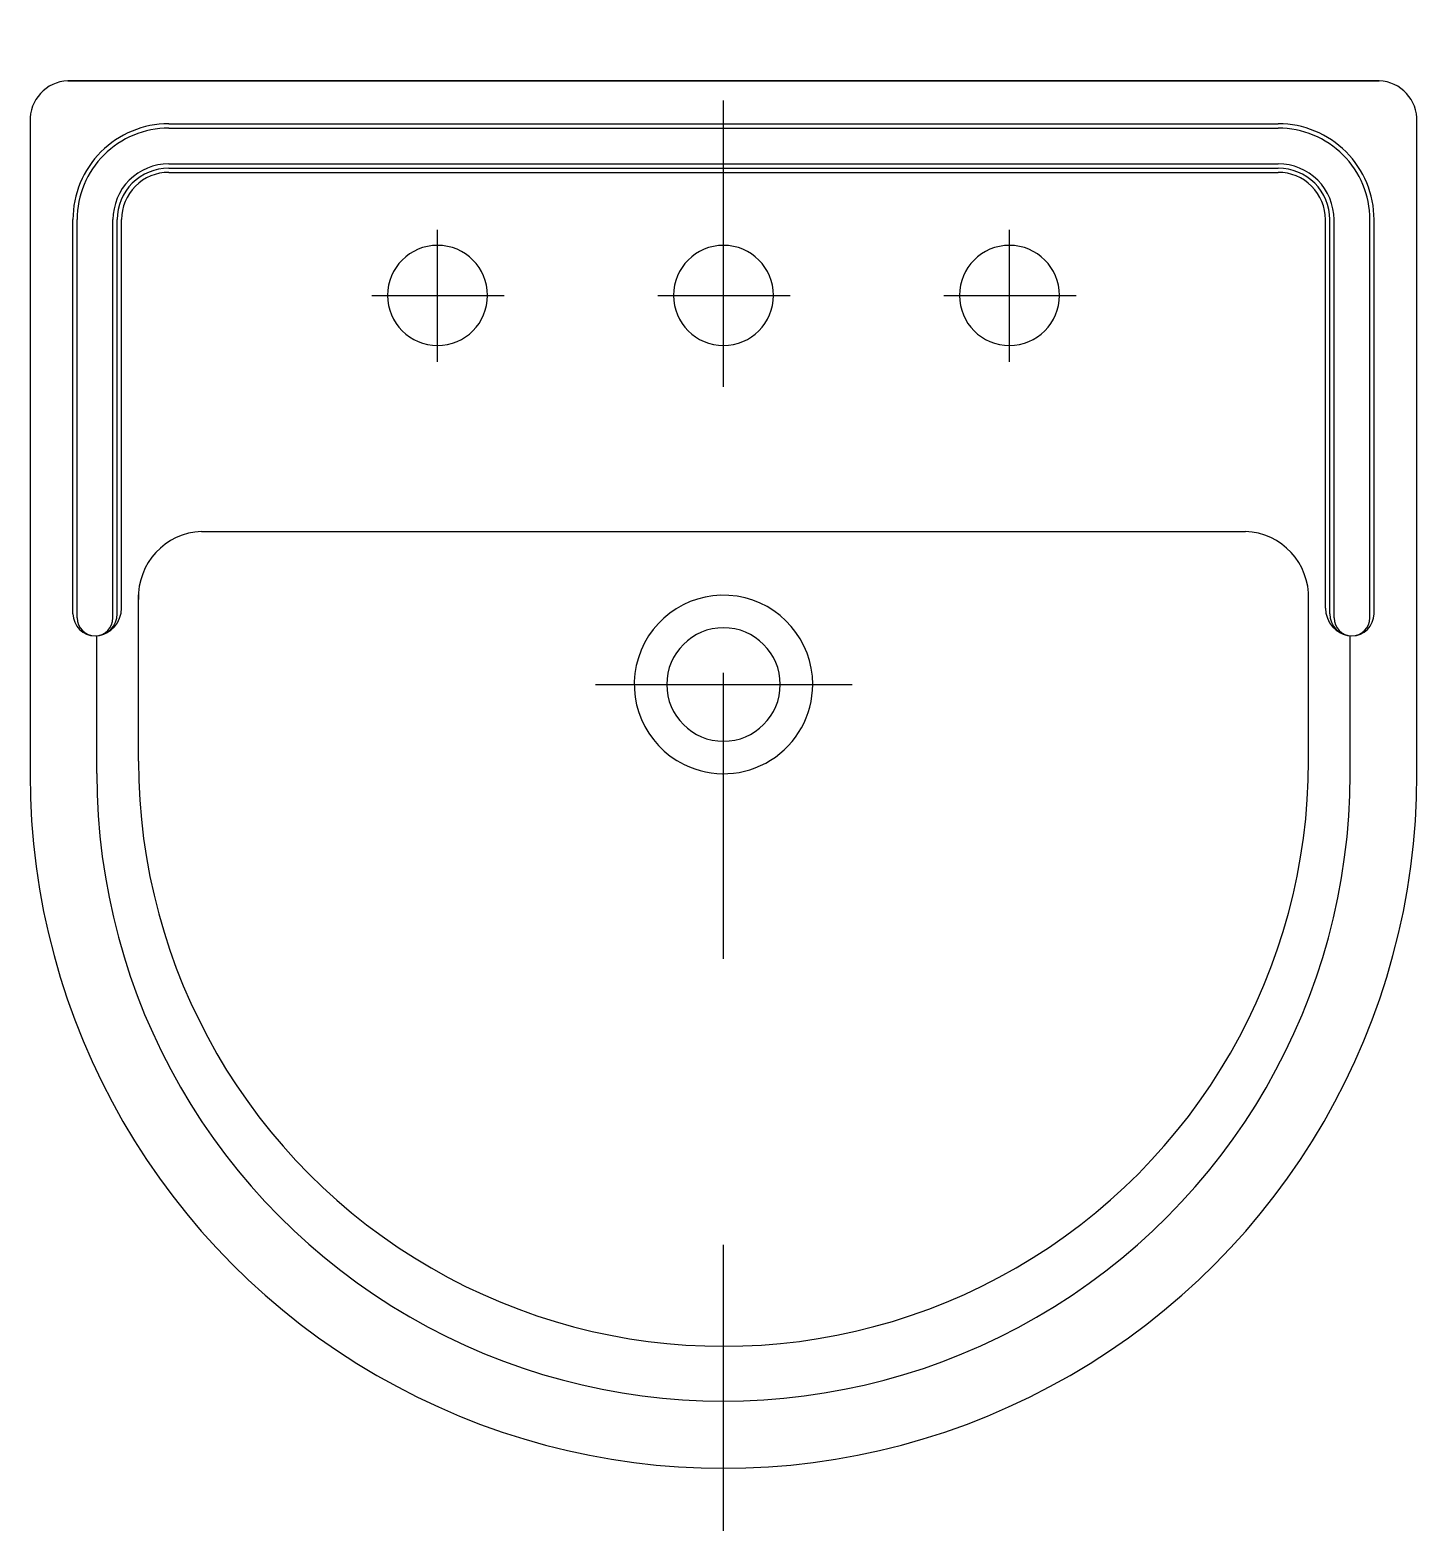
# Model space of a CAD drawing. Extents: x -648.794 to -648.309, y 599.622 to 600.147.
import ezdxf

# ---------------------------------------------------------------- set-up
doc = ezdxf.new("R2010")
doc.units = 0
doc.header["$LTSCALE"] = 0.2
doc.header["$MEASUREMENT"] = 0
doc.linetypes.add('AXES', pattern=[0.54, 0.3, -0.08, 0.08, -0.08])
doc.linetypes.add('CACHE', pattern=[0.24, 0.12, -0.12])
doc.layers.get('0').update_dxf_attribs({"linetype": 'CONTINUOUS'})
doc.layers.add('DECA_EIXOS', color=5, linetype='AXES')

msp = doc.modelspace()

# ---------------------------------------------------------------- linework, layer by layer
at = {"linetype": 'CONTINUOUS', "flags": 128}
msp.add_lwpolyline([(-648.30851, 600.11508, 0.413378), (-648.32174, 600.12935), (-648.78028, 600.12935, 0.413382), (-648.79351, 600.11508), (-648.79351, 599.88685, 1.000001), (-648.30851, 599.88685)], format="xyb", close=True, dxfattribs=at)
at = {"linetype": 'CONTINUOUS'}
for points in [[(-648.78028, 600.12935), (-648.32174, 600.12935)], [(-648.74501, 600.11435), (-648.35701, 600.11435)], [(-648.74501, 600.11285), (-648.35701, 600.11285)], [(-648.74501, 600.10035), (-648.35701, 600.10035)], [(-648.74501, 600.09885), (-648.35701, 600.09885)], [(-648.74501, 600.09735), (-648.35701, 600.09735)], [(-648.77851, 599.9431), (-648.77851, 600.08085)], [(-648.77701, 599.9416), (-648.77701, 600.08085)], [(-648.76451, 599.9416), (-648.76451, 600.08085)], [(-648.76301, 599.9431), (-648.76301, 600.08085)], [(-648.76151, 599.94504), (-648.76151, 600.08085)], [(-648.34051, 599.94504), (-648.34051, 600.08085)], [(-648.33901, 599.9431), (-648.33901, 600.08085)], [(-648.33751, 599.9416), (-648.33751, 600.08085)], [(-648.32501, 599.9416), (-648.32501, 600.08085)], [(-648.32351, 599.9431), (-648.32351, 600.08085)], [(-648.73355, 599.97183), (-648.36847, 599.97183)], [(-648.75559, 599.89158), (-648.75559, 599.94972)], [(-648.34643, 599.89176), (-648.34643, 599.94972)], [(-648.77014, 599.88721), (-648.77014, 599.93535)], [(-648.33188, 599.88698), (-648.33188, 599.93535)]]:
    msp.add_lwpolyline(points, dxfattribs=at)
for points in [[(-648.74501, 600.11435, 0.414214), (-648.77851, 600.08085)], [(-648.32351, 600.08085, 0.414214), (-648.35701, 600.11435)], [(-648.74501, 600.11285, 0.414214), (-648.77701, 600.08085)], [(-648.32501, 600.08085, 0.414214), (-648.35701, 600.11285)], [(-648.74501, 600.10035, 0.414214), (-648.76451, 600.08085)], [(-648.74501, 600.09885, 0.414214), (-648.76301, 600.08085)], [(-648.33751, 600.08085, 0.414214), (-648.35701, 600.10035)], [(-648.33901, 600.08085, 0.414214), (-648.35701, 600.09885)], [(-648.74501, 600.09735, 0.414214), (-648.76151, 600.08085)], [(-648.34051, 600.08085, 0.414214), (-648.35701, 600.09735)], [(-648.55101, 600.07185, 1), (-648.55101, 600.03685)], [(-648.55101, 600.03685, 1), (-648.55101, 600.07185)], [(-648.73355, 599.97183, 0.413395), (-648.75559, 599.94805)], [(-648.34643, 599.94805, 0.413388), (-648.36847, 599.97183)], [(-648.77851, 599.9431, 1), (-648.76301, 599.9431)], [(-648.77701, 599.9416, 1), (-648.76451, 599.9416)], [(-648.77014, 599.93535, 0.380749), (-648.76151, 599.94504)], [(-648.34051, 599.94504, 0.380754), (-648.33188, 599.93535)], [(-648.33901, 599.9431, 1), (-648.32351, 599.9431)], [(-648.33751, 599.9416, 1), (-648.32501, 599.9416)], [(-648.55101, 599.93819, 1), (-648.55101, 599.89851)], [(-648.55101, 599.89851, 1), (-648.55101, 599.93819)], [(-648.75559, 599.89158, 1.000432), (-648.34643, 599.89176)], [(-648.77014, 599.88721, 1.000524), (-648.33188, 599.88698)]]:
    msp.add_lwpolyline(points, format="xyb", dxfattribs=at)
at = {"linetype": 'CACHE'}
for points in [[(-648.65101, 600.07185, 1), (-648.65101, 600.03685)], [(-648.65101, 600.03685, 1), (-648.65101, 600.07185)], [(-648.45101, 600.07185, 1), (-648.45101, 600.03685)], [(-648.45101, 600.03685, 1), (-648.45101, 600.07185)]]:
    msp.add_lwpolyline(points, format="xyb", dxfattribs=at)
at = {"linetype": 'CONTINUOUS'}
msp.add_lwpolyline([(-648.51981, 599.91835, 1.800623), (-648.56478, 599.89035, 0.555363)], format="xyb", close=True, dxfattribs=at)
at = {"layer": 'DECA_EIXOS'}
for points in [[(-648.55101, 599.62244), (-648.55101, 600.14712)], [(-648.65101, 600.03108), (-648.65101, 600.07727)], [(-648.45101, 600.03108), (-648.45101, 600.07727)], [(-648.67393, 600.05435), (-648.62774, 600.05435)], [(-648.57393, 600.05435), (-648.52774, 600.05435)], [(-648.47393, 600.05435), (-648.42774, 600.05435)], [(-648.59574, 599.91835), (-648.50603, 599.91835)]]:
    msp.add_lwpolyline(points, dxfattribs=at)

doc.saveas('drawing.dxf')
